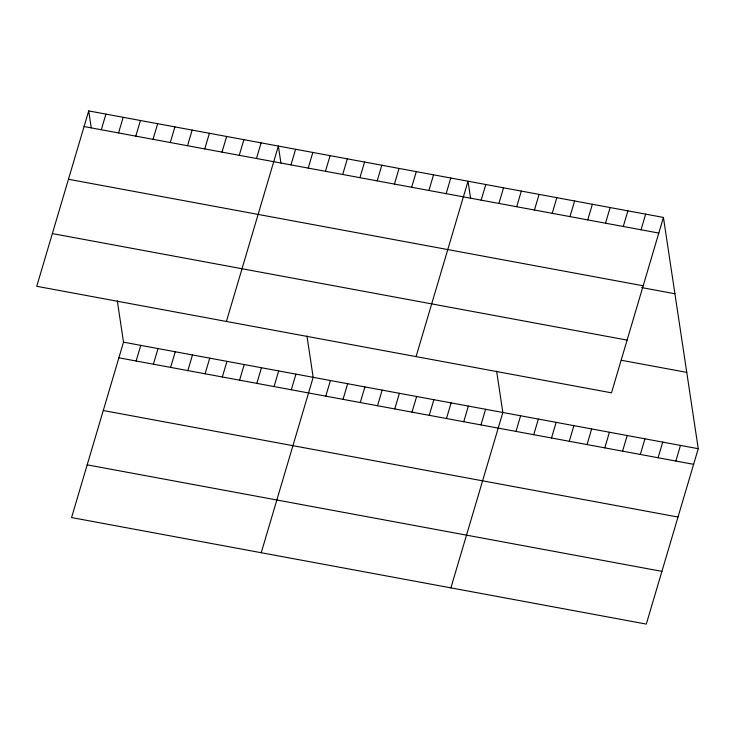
<?xml version="1.0" encoding="UTF-8"?>
<svg xmlns="http://www.w3.org/2000/svg" width="735" height="735" viewBox="0 0 735 735"><rect width="100%" height="100%" fill="white"/><g stroke="black" fill="none" stroke-linecap="round" stroke-linejoin="round"><path stroke-width="1.1" d="M88.705 110.911L36.75 286.301L611.483 392.83L663.429 217.431L88.705 110.911L91.259 127.872M101.311 129.746L105.941 114.109M118.555 132.943L123.186 117.306M135.8 136.14L140.431 120.503M153.036 139.328L157.667 123.7M170.281 142.526L174.912 126.889M117.297 300.835L123.517 342.17L71.571 517.569L646.295 624.088L698.25 448.699L663.429 217.431M187.526 145.723L192.157 130.086M136.131 361.004L140.762 345.367M204.762 148.92L209.392 133.283M153.376 364.202L158.007 348.565M222.007 152.117L226.637 136.48M170.612 367.399L175.242 351.762M239.252 155.305L243.882 139.678M187.857 370.587L192.487 354.959M256.487 158.503L261.118 142.875M205.102 373.784L209.732 358.156M226.408 321.452L278.363 146.063L280.917 163.023M222.337 376.981L226.968 361.344M290.977 164.897L295.608 149.26M239.582 380.179L244.213 364.542M308.213 168.095L312.844 152.457M256.827 383.376L261.458 367.739M325.458 171.292L330.088 155.655M274.063 386.573L278.694 370.936M342.703 174.48L347.333 158.852M291.308 389.761L295.939 374.133M359.939 177.677L364.569 162.049M261.228 552.72L313.183 377.331L306.954 335.987M377.184 180.874L381.814 165.237M325.789 396.156L330.419 380.519M394.429 184.072L399.059 168.434M343.034 399.353L347.664 383.716M411.664 187.269L416.295 171.632M360.279 402.55L364.909 386.913M428.909 190.457L433.54 174.829M377.514 405.748L382.145 390.11M446.154 193.654L450.785 178.026M394.759 408.936L399.39 393.308M416.074 356.613L468.02 181.214L470.575 198.174M412.004 412.133L416.635 396.496M481.159 200.15L485.789 184.513M429.24 415.33L433.87 399.693M498.918 203.439L503.558 187.802M446.485 418.527L451.115 402.89M516.687 206.728L521.317 191.1M463.73 421.725L468.36 406.087M534.455 210.026L539.086 194.389M480.966 424.913L485.596 409.285M552.215 213.315L556.845 197.678M450.886 587.871L502.841 412.482L496.621 371.138M569.983 216.604L574.614 200.977M515.979 431.408L520.61 415.771M587.743 219.903L592.373 204.266M533.739 434.697L538.369 419.06M605.511 223.192L610.142 207.555M551.507 437.986L556.138 422.359M623.271 226.481L627.901 210.853M569.267 441.285L573.897 425.648M641.039 229.779L645.67 214.142M587.035 444.574L591.666 428.937M604.795 447.863L609.425 432.235M622.563 451.161L627.194 435.524M640.323 454.45L644.953 438.813M658.091 457.749L662.722 442.112M675.851 461.038L680.481 445.401M84.075 126.549L658.799 233.069M68.456 179.267L643.189 285.786M641.618 287.578L674.923 293.752M52.369 233.583L627.093 340.103M621.25 360.242L686.756 372.379M123.517 342.17L698.25 448.699M118.886 357.807L693.62 464.327M103.277 410.525L678.001 517.045M87.18 464.842L661.913 571.361"/></g></svg>
